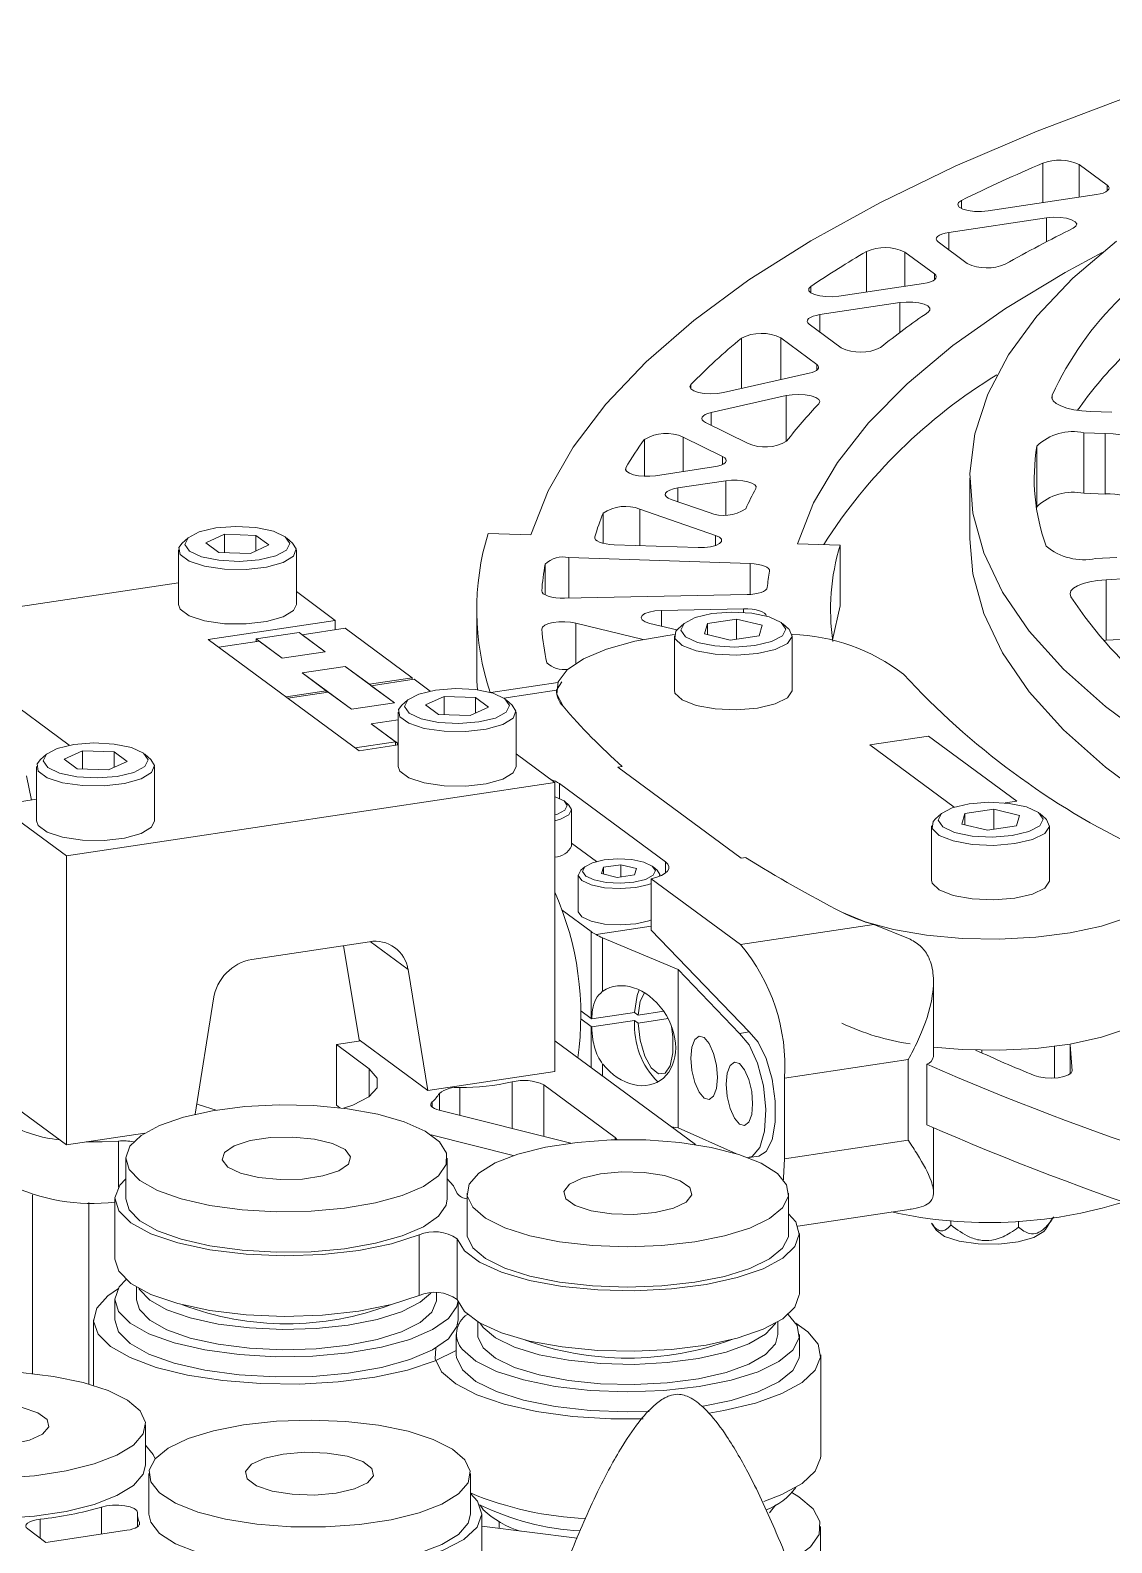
# Model space of a CAD drawing. Header units: millimetres. Extents: x 30 to 313, y 16 to 167.
# Drawn here: x 67.66 to 92.88, y 120.54 to 155.84 of the extents above; entities that cross this region are included whole.
import ezdxf

# ---------------------------------------------------------------- set-up
doc = ezdxf.new("R2010")
doc.units = ezdxf.units.MM

msp = doc.modelspace()

# ---------------------------------------------------------------- linework, layer by layer
at = {"color": 8, "linetype": 'Continuous', "lineweight": 15}
for p, q in [((91.267, 151.814), (91.267, 152.738)), ((92.118, 151.942), (92.118, 152.704)), ((92.769, 152.086), (92.769, 152.223)), ((89.373, 151.681), (89.373, 151.868)), ((91.355, 150.902), (91.355, 151.462)), ((89.077, 150.714), (89.077, 151.119)), ((87.157, 149.731), (87.157, 150.677)), ((88.048, 149.865), (88.048, 150.664)), ((88.741, 150.015), (88.741, 150.152)), ((85.859, 149.712), (85.859, 149.86)), ((87.938, 148.787), (87.938, 149.482)), ((86.071, 148.796), (86.071, 149.202)), ((84.239, 147.478), (84.239, 148.653)), ((85.159, 147.686), (85.159, 148.66)), ((85.996, 147.904), (85.996, 148.041)), ((83.064, 147.47), (83.064, 147.573)), ((85.288, 146.24), (85.288, 147.312)), ((91.489, 147.229), (91.489, 147.325)), ((83.535, 146.619), (83.535, 146.917)), ((81.98, 145.432), (81.98, 146.293)), ((82.88, 145.542), (82.88, 146.347)), ((83.801, 145.707), (83.801, 145.894)), ((81.544, 145.565), (81.544, 145.63)), ((82.759, 144.837), (82.759, 145.158)), ((83.878, 144.533), (83.878, 145.326)), ((81.016, 143.867), (81.016, 144.57)), ((81.873, 143.814), (81.873, 144.663)), ((80.822, 143.983), (80.822, 144.016)), ((83.64, 143.819), (83.64, 144.049)), ((79.665, 142.663), (79.665, 143.378)), ((80.214, 142.59), (80.214, 143.534)), ((84.446, 142.675), (84.446, 143.392)), ((79.584, 142.75), (79.584, 142.758)), ((82.374, 141.933), (82.374, 142.298)), ((84.29, 142.253), (84.29, 142.336)), ((80.38, 141.066), (80.38, 142.006)), ((84.82, 142.171), (84.82, 142.171)), ((79.927, 140.441), (78.699, 140.256)), ((80, 137.913), (80, 138.258)), ((82.467, 136.172), (82.467, 136.435)), ((76.466, 133.918), (75.58, 134.572)), ((80.734, 131.633), (80.734, 132.59)), ((89.848, 131.973), (89.848, 132.037)), ((91.54, 131.389), (91.54, 132.128)), ((91.904, 131.481), (91.904, 132.163)), ((81.005, 131.716), (81.005, 131.432)), ((75.559, 130.954), (75.559, 131.606)), ((78.893, 130.213), (78.893, 131.298)), ((91.954, 131.549), (91.954, 131.558)), ((77.197, 130.639), (77.197, 131.03)), ((77.673, 130.519), (77.673, 131.165)), ((79.634, 130.027), (79.634, 131.23)), ((77.027, 130.714), (77.027, 130.83)), ((69.717, 128.845), (69.717, 129.917)), ((81.299, 129.948), (81.299, 130.001)), ((67.89, 120.651), (67.89, 121.094)), ((69.317, 120.747), (69.317, 121.379)), ((70.201, 120.964), (70.201, 121.014))]:
    msp.add_line(p, q, dxfattribs=at)
at = {"color": 7, "linetype": 'Continuous', "lineweight": 15}
for p, q in [((92.769, 152.223), (92.118, 152.704)), ((89.992, 151.623), (92.519, 152.003)), ((89.077, 151.119), (91.355, 151.462)), ((89.507, 150.396), (88.826, 150.899)), ((88.741, 150.152), (88.048, 150.664)), ((86.512, 149.634), (88.49, 149.931)), ((86.071, 149.202), (87.938, 149.482)), ((86.566, 148.431), (85.821, 148.981)), ((85.996, 148.041), (85.159, 148.66)), ((83.82, 147.383), (85.82, 147.835)), ((83.535, 146.917), (85.288, 147.312)), ((92.876, 146.929), (92.378, 146.945)), ((84.396, 146.196), (83.402, 146.685)), ((83.801, 145.894), (82.88, 146.347)), ((91.13, 144.72), (91.13, 146.135)), ((92.727, 146.431), (92.229, 146.448)), ((92.229, 145.033), (92.229, 146.448)), ((92.727, 145.017), (92.727, 146.431)), ((82.24, 145.445), (83.592, 145.649)), ((82.759, 145.158), (83.878, 145.326)), ((89.568, 145.384), (89.568, 143.969)), ((83.488, 144.584), (82.604, 144.89)), ((91.123, 144.676), (91.13, 144.72)), ((92.727, 145.017), (92.229, 145.033)), ((83.64, 144.049), (81.873, 144.663)), ((72.184, 144.077), (71.752, 143.877)), ((72.184, 144.077), (72.919, 144.052)), ((72.184, 143.648), (72.184, 144.077)), ((73.223, 143.828), (72.919, 144.052)), ((72.919, 143.687), (72.919, 144.052)), ((79.33, 144.066), (78.335, 144.099)), ((71.113, 143.711), (71.113, 142.438)), ((71.342, 143.996), (71.201, 143.873)), ((71.752, 143.877), (72.056, 143.652)), ((72.792, 143.628), (72.056, 143.652)), ((73.223, 143.828), (72.792, 143.628)), ((73.774, 143.873), (73.634, 143.996)), ((73.863, 142.438), (73.863, 143.711)), ((81.27, 143.834), (83.23, 143.768)), ((86.544, 143.825), (85.549, 143.858)), ((86.544, 142.411), (86.544, 143.825)), ((80.214, 143.534), (84.446, 143.392)), ((92.995, 143.538), (92.501, 143.511)), ((65.432, 142.089), (71.113, 142.944)), ((93.237, 143.044), (92.743, 143.017)), ((92.743, 141.603), (92.743, 143.017)), ((73.863, 142.739), (74.771, 142.068)), ((80.114, 142.588), (84.373, 142.672)), ((78.068, 142.319), (78.068, 140.905)), ((82.374, 142.298), (84.29, 142.336)), ((86.367, 141.612), (86.544, 142.411)), ((71.809, 141.623), (74.771, 142.068)), ((74.998, 141.885), (73.996, 141.734)), ((74.771, 142.068), (74.771, 141.85)), ((74.998, 141.885), (76.566, 140.727)), ((81.953, 141.622), (80.38, 142.006)), ((82.736, 141.844), (82.108, 141.997)), ((82.906, 141.997), (82.765, 141.873)), ((83.378, 141.752), (83.452, 141.997)), ((84.125, 142.098), (83.452, 141.997)), ((83.452, 141.734), (83.452, 141.997)), ((84.725, 141.954), (84.125, 142.098)), ((84.125, 141.63), (84.125, 142.098)), ((84.725, 141.954), (84.652, 141.709)), ((85.338, 141.873), (85.197, 141.997)), ((75.327, 139.025), (71.809, 141.623)), ((72.054, 141.442), (72.993, 141.583)), ((72.922, 141.636), (73.924, 141.786)), ((72.922, 141.572), (72.922, 141.636)), ((73.535, 141.183), (72.922, 141.636)), ((73.535, 141.183), (72.993, 141.583)), ((74.537, 141.334), (73.924, 141.786)), ((73.996, 141.734), (74.537, 141.334)), ((82.677, 141.711), (82.677, 140.439)), ((83.978, 141.608), (83.378, 141.752)), ((83.978, 141.608), (84.652, 141.709)), ((85.427, 140.439), (85.427, 141.711)), ((92.691, 141.6), (92.743, 141.603)), ((93.237, 141.63), (92.743, 141.603)), ((74.537, 141.334), (73.535, 141.183)), ((74.997, 140.994), (73.994, 140.843)), ((74.561, 140.425), (73.994, 140.843)), ((75.146, 139.993), (73.994, 140.843)), ((74.997, 140.994), (75.564, 140.576)), ((76.149, 140.144), (74.997, 140.994)), ((66.34, 140.8), (68.568, 139.155)), ((76.566, 140.727), (75.564, 140.576)), ((76.61, 140.694), (75.607, 140.543)), ((75.607, 140.543), (76.149, 140.144)), ((76.566, 140.727), (76.566, 140.688)), ((76.61, 140.694), (76.981, 140.42)), ((79.962, 140.617), (78.398, 140.382)), ((80.056, 140.631), (79.927, 140.441)), ((73.622, 140.284), (74.561, 140.425)), ((73.666, 140.251), (74.605, 140.393)), ((74.561, 140.386), (74.561, 140.425)), ((75.146, 139.993), (74.605, 140.393)), ((76.149, 140.144), (75.146, 139.993)), ((76.464, 140.214), (76.324, 140.09)), ((77.306, 140.294), (76.875, 140.094)), ((77.306, 140.294), (78.041, 140.27)), ((77.306, 139.865), (77.306, 140.294)), ((78.345, 140.045), (78.041, 140.27)), ((78.041, 139.904), (78.041, 140.27)), ((78.896, 140.09), (78.756, 140.214)), ((76.235, 139.928), (76.235, 138.655)), ((76.875, 140.094), (77.179, 139.87)), ((77.914, 139.845), (77.179, 139.87)), ((78.345, 140.045), (77.914, 139.845)), ((78.985, 138.655), (78.985, 139.928)), ((76.235, 139.748), (75.606, 139.653)), ((76.173, 139.235), (75.606, 139.653)), ((76.219, 139.201), (75.606, 139.653)), ((75.234, 139.093), (76.173, 139.235)), ((75.327, 139.025), (76.235, 139.162)), ((76.172, 139.152), (76.173, 139.235)), ((76.219, 139.201), (76.235, 139.203)), ((76.219, 139.159), (76.219, 139.201)), ((87.239, 139.163), (88.606, 139.369)), ((89.202, 137.712), (87.239, 139.163)), ((88.606, 139.369), (90.662, 137.849)), ((68.033, 138.945), (67.893, 138.822)), ((68.875, 139.026), (68.444, 138.826)), ((68.444, 138.826), (68.748, 138.601)), ((68.875, 139.026), (69.611, 139.001)), ((68.875, 138.597), (68.875, 139.026)), ((69.915, 138.777), (69.483, 138.577)), ((69.915, 138.777), (69.611, 139.001)), ((69.611, 138.636), (69.611, 139.001)), ((70.465, 138.822), (70.325, 138.945)), ((79.893, 138.286), (78.985, 138.957)), ((67.572, 138.438), (67.684, 137.875)), ((67.804, 138.66), (67.804, 137.387)), ((69.483, 138.577), (68.748, 138.601)), ((70.554, 137.387), (70.554, 138.66)), ((81.358, 138.645), (81.463, 138.661)), ((81.358, 138.645), (84.236, 136.518)), ((68.5, 136.572), (79.893, 138.286)), ((79.893, 138.286), (79.893, 131.545)), ((80, 138.258), (82.467, 136.435)), ((66.896, 137.756), (67.804, 137.893)), ((68.5, 136.572), (66.896, 137.756)), ((80.219, 137.757), (80.126, 137.839)), ((90.125, 137.663), (89.452, 137.561)), ((90.725, 137.519), (90.125, 137.663)), ((90.125, 137.195), (90.125, 137.663)), ((90.662, 137.849), (90.395, 137.809)), ((80.281, 136.796), (80.281, 137.645)), ((88.906, 137.562), (88.765, 137.438)), ((89.378, 137.316), (89.452, 137.561)), ((89.978, 137.172), (89.378, 137.316)), ((89.452, 137.299), (89.452, 137.561)), ((90.725, 137.519), (90.652, 137.274)), ((91.338, 137.438), (91.198, 137.562)), ((88.677, 137.276), (88.677, 136.003)), ((89.978, 137.172), (90.652, 137.274)), ((91.427, 136.003), (91.427, 137.276)), ((80.281, 136.872), (80.862, 136.443)), ((68.5, 129.83), (68.5, 136.572)), ((80.591, 136.32), (80.497, 136.237)), ((80.979, 136.158), (81.024, 136.306)), ((81.431, 136.367), (81.024, 136.306)), ((81.024, 136.148), (81.024, 136.306)), ((81.793, 136.281), (81.431, 136.367)), ((81.431, 136.085), (81.431, 136.367)), ((81.793, 136.281), (81.748, 136.133)), ((82.275, 136.237), (82.181, 136.32)), ((84.236, 136.518), (84.34, 136.534)), ((80.436, 136.125), (80.436, 135.277)), ((81.341, 136.072), (80.979, 136.158)), ((81.341, 136.072), (81.748, 136.133)), ((82.139, 134.838), (82.139, 136.04)), ((82.139, 136.04), (84.217, 134.504)), ((82.336, 136.101), (82.336, 136.125)), ((80.734, 134.806), (80.061, 135.303)), ((80.853, 134.74), (82.139, 134.933)), ((82.139, 134.838), (84.423, 132.467)), ((87.326, 134.971), (84.217, 134.504)), ((87.326, 134.971), (88.175, 134.63)), ((75.567, 134.571), (72.827, 134.158)), ((75.327, 132.284), (74.964, 134.48)), ((80.734, 132.779), (80.734, 134.806)), ((81.005, 134.661), (82.762, 133.92)), ((81.005, 134.661), (81.005, 133.415)), ((76.931, 131.099), (76.466, 133.918)), ((84.195, 132.432), (82.762, 133.92)), ((82.762, 130.23), (82.762, 133.92)), ((88.72, 131.889), (88.72, 133.633)), ((71.505, 130.545), (71.928, 133.235)), ((80.493, 132.957), (80.734, 132.779)), ((80.495, 132.767), (80.734, 132.59)), ((81.751, 132.919), (80.749, 132.768)), ((81.751, 132.731), (80.749, 132.58)), ((81.834, 132.858), (81.751, 132.919)), ((81.834, 132.669), (81.751, 132.731)), ((81.834, 132.858), (82.428, 132.947)), ((81.834, 132.669), (82.532, 132.775)), ((84.195, 132.432), (84.423, 132.467)), ((75.368, 132.254), (74.798, 132.168)), ((75.559, 131.606), (74.798, 132.168)), ((74.798, 130.754), (74.798, 132.168)), ((76.931, 131.099), (75.327, 132.284)), ((83.167, 129.836), (79.893, 132.254)), ((91.9, 132.181), (91.904, 132.163)), ((91.954, 131.558), (91.904, 132.163)), ((88.131, 131.821), (85.245, 131.387)), ((88.131, 129.936), (88.131, 131.821)), ((88.564, 131.711), (88.564, 130.296)), ((79.893, 131.545), (76.931, 131.099)), ((85.245, 131.387), (85.245, 129.502)), ((68.5, 129.83), (66.896, 131.015)), ((79.634, 131.23), (81.299, 130.001)), ((74.878, 130.695), (74.798, 130.754)), ((80.259, 129.87), (77.195, 130.639)), ((82.762, 130.23), (82.605, 130.251)), ((70.325, 130.105), (68.5, 129.83)), ((78.922, 129.58), (77.008, 130.06)), ((81.299, 130.001), (81.34, 129.949)), ((82.762, 130.23), (84.125, 129.623)), ((88.131, 129.936), (85.245, 129.502)), ((88.72, 128.731), (88.72, 130.227)), ((84.418, 129.535), (84.646, 129.569)), ((69.882, 129.516), (69.882, 128.573)), ((77.382, 128.573), (77.382, 129.516)), ((67.706, 124.492), (67.706, 128.665)), ((69.019, 124.252), (69.019, 128.483)), ((69.632, 128.573), (69.632, 127.159)), ((77.842, 128.702), (77.842, 127.759)), ((85.342, 127.759), (85.342, 128.702)), ((85.557, 127.935), (88.201, 128.332)), ((88.676, 128.004), (88.774, 127.851)), ((89.125, 128.064), (89.125, 127.961)), ((90.704, 128.046), (90.704, 127.908)), ((91.329, 127.851), (91.499, 128.116)), ((76.724, 126.313), (76.724, 127.727)), ((77.609, 126.222), (77.609, 127.637)), ((85.592, 126.345), (85.592, 127.759)), ((70.132, 126.513), (70.132, 126.216)), ((77.132, 126.216), (77.132, 126.374)), ((69.632, 126.216), (69.632, 125.744)), ((77.632, 125.744), (77.632, 126.155)), ((69.132, 125.744), (69.132, 124.219)), ((77.619, 125.635), (77.671, 125.667)), ((78.092, 125.699), (78.092, 125.402)), ((78.215, 125.566), (78.147, 125.667)), ((85.092, 125.402), (85.092, 125.699)), ((77.592, 125.402), (77.592, 124.931)), ((85.592, 124.931), (85.592, 125.402)), ((86.092, 122.574), (86.092, 124.931)), ((70.345, 122.356), (70.345, 123.299)), ((70.421, 122.158), (70.421, 121.215)), ((77.921, 121.215), (77.921, 122.158)), ((78.215, 121.324), (78.147, 121.425)), ((85.577, 121.616), (85.42, 121.716)), ((70.156, 121.215), (70.156, 120.915)), ((78.187, 119.801), (78.187, 121.215)), ((68.023, 120.553), (67.597, 120.868)), ((68.023, 120.553), (69.912, 120.837)), ((78.187, 120.93), (80.412, 120.649)), ((78.592, 121.03), (78.592, 120.924)), ((86.086, 119.935), (86.086, 120.924))]:
    msp.add_line(p, q, dxfattribs=at)
at = {"color": 7, "linetype": 'Continuous', "lineweight": 15, "flags": 128}
for points in [[(98.231, 155.839), (97.692, 155.689), (95.378, 154.997), (93.192, 154.262), (91.14, 153.484), (89.229, 152.667), (87.467, 151.814), (85.859, 150.928), (84.411, 150.012), (83.129, 149.068), (82.016, 148.101), (81.077, 147.114), (80.314, 146.11), (79.731, 145.093), (79.33, 144.066)], [(92.769, 152.223), (92.801, 152.192), (92.813, 152.16), (92.807, 152.127), (92.781, 152.096), (92.738, 152.066), (92.678, 152.04), (92.604, 152.019), (92.519, 152.003)], [(89.373, 151.868), (89.305, 151.82), (89.288, 151.766), (89.322, 151.714), (89.404, 151.667), (89.526, 151.632), (89.676, 151.612), (89.837, 151.609), (89.992, 151.623)], [(91.975, 151.217), (92.042, 151.266), (92.059, 151.319), (92.025, 151.371), (91.942, 151.417), (91.82, 151.452), (91.671, 151.472), (91.51, 151.476), (91.355, 151.462)], [(89.077, 151.119), (88.992, 151.103), (88.918, 151.082), (88.858, 151.056), (88.815, 151.027), (88.789, 150.995), (88.782, 150.962), (88.795, 150.93), (88.826, 150.899)], [(92.99, 150.919), (91.973, 150.053), (91.131, 149.167), (90.467, 148.264), (89.984, 147.349), (89.684, 146.425), (89.569, 145.496), (89.639, 144.567), (89.894, 143.641), (90.333, 142.723), (90.954, 141.817), (91.753, 140.926), (92.728, 140.055), (93.875, 139.208)], [(92.655, 150.652), (91.794, 150.187), (90.403, 149.347), (89.171, 148.48), (88.104, 147.59), (87.205, 146.679), (86.478, 145.75), (85.925, 144.809), (85.549, 143.858)], [(88.741, 150.152), (88.772, 150.121), (88.785, 150.088), (88.778, 150.056), (88.752, 150.024), (88.709, 149.995), (88.649, 149.969), (88.575, 149.947), (88.49, 149.931)], [(85.859, 149.86), (85.813, 149.811), (85.813, 149.76), (85.859, 149.712), (85.947, 149.67), (86.069, 149.639), (86.213, 149.622), (86.365, 149.62), (86.512, 149.634)], [(87.938, 149.482), (88.085, 149.496), (88.237, 149.494), (88.38, 149.477), (88.502, 149.447), (88.59, 149.405), (88.637, 149.357), (88.638, 149.306), (88.593, 149.258)], [(85.821, 148.981), (85.789, 149.012), (85.777, 149.045), (85.783, 149.077), (85.809, 149.109), (85.852, 149.138), (85.912, 149.164), (85.986, 149.186), (86.071, 149.202)], [(85.996, 148.041), (86.024, 148.014), (86.038, 147.985), (86.037, 147.956), (86.021, 147.927), (85.99, 147.9), (85.945, 147.875), (85.888, 147.853), (85.82, 147.835)], [(83.064, 147.573), (83.04, 147.522), (83.063, 147.471), (83.131, 147.425), (83.239, 147.388), (83.375, 147.364), (83.527, 147.355), (83.68, 147.362), (83.82, 147.383)], [(85.288, 147.312), (85.427, 147.334), (85.58, 147.341), (85.731, 147.332), (85.867, 147.308), (85.975, 147.271), (86.044, 147.225), (86.068, 147.175), (86.045, 147.124)], [(91.489, 147.325), (91.48, 147.258), (91.512, 147.191), (91.583, 147.128), (91.69, 147.072), (91.83, 147.023), (91.995, 146.985), (92.181, 146.959), (92.378, 146.945)], [(83.402, 146.685), (83.355, 146.714), (83.326, 146.745), (83.316, 146.778), (83.325, 146.81), (83.353, 146.842), (83.398, 146.87), (83.46, 146.896), (83.535, 146.917)], [(93.625, 146.081), (93.618, 146.144), (93.574, 146.206), (93.496, 146.264), (93.387, 146.316), (93.25, 146.36), (93.09, 146.395), (92.913, 146.419), (92.727, 146.431)], [(83.801, 145.894), (83.852, 145.862), (83.88, 145.827), (83.886, 145.791), (83.868, 145.755), (83.827, 145.722), (83.765, 145.692), (83.686, 145.667), (83.592, 145.649)], [(81.544, 145.63), (81.536, 145.584), (81.565, 145.54), (81.629, 145.5), (81.723, 145.467), (81.841, 145.444), (81.973, 145.432), (82.109, 145.433), (82.24, 145.445)], [(82.759, 145.158), (82.657, 145.137), (82.573, 145.109), (82.51, 145.075), (82.474, 145.038), (82.465, 144.998), (82.485, 144.959), (82.532, 144.922), (82.604, 144.89)], [(84.576, 145.144), (84.582, 145.19), (84.551, 145.234), (84.486, 145.273), (84.391, 145.305), (84.274, 145.328), (84.143, 145.34), (84.008, 145.339), (83.878, 145.326)], [(73.604, 144.02), (73.326, 144.15), (72.921, 144.234), (72.449, 144.26), (71.984, 144.224), (71.595, 144.132), (71.342, 143.996), (71.263, 143.839), (71.371, 143.684), (71.649, 143.554), (72.055, 143.47), (72.526, 143.444), (72.992, 143.48), (73.381, 143.573), (73.634, 143.708), (73.712, 143.865), (73.604, 144.02)], [(80.822, 144.016), (80.822, 143.983), (80.841, 143.951), (80.878, 143.921), (80.933, 143.894), (81.002, 143.871), (81.083, 143.853), (81.174, 143.84), (81.27, 143.834)], [(83.23, 143.768), (83.381, 143.771), (83.523, 143.788), (83.643, 143.819), (83.729, 143.861), (83.774, 143.909), (83.774, 143.96), (83.728, 144.008), (83.64, 144.049)], [(71.201, 143.873), (71.124, 143.77), (71.152, 143.602), (71.36, 143.449), (71.72, 143.33), (72.184, 143.264), (72.689, 143.257), (73.167, 143.312), (73.553, 143.421), (73.795, 143.569), (73.861, 143.736), (73.774, 143.873)], [(89.568, 143.969), (89.639, 143.153), (89.894, 142.227), (90.333, 141.309), (90.954, 140.403), (91.753, 139.512), (92.728, 138.641), (93.875, 137.794), (95.187, 136.974), (96.66, 136.184), (98.287, 135.429), (100.06, 134.712), (101.973, 134.036), (104.016, 133.403), (106.18, 132.817), (108.456, 132.28), (110.834, 131.794), (113.304, 131.362), (115.854, 130.986), (118.473, 130.667), (121.15, 130.407), (123.873, 130.206), (126.63, 130.066)], [(84.895, 143.217), (84.892, 143.249), (84.87, 143.28), (84.831, 143.309), (84.776, 143.335), (84.708, 143.357), (84.628, 143.374), (84.54, 143.386), (84.446, 143.392)], [(91.925, 142.62), (91.904, 142.687), (91.923, 142.754), (91.983, 142.818), (92.079, 142.877), (92.21, 142.928), (92.368, 142.97), (92.548, 143), (92.743, 143.017)], [(79.584, 142.758), (79.592, 142.724), (79.621, 142.691), (79.67, 142.661), (79.737, 142.634), (79.818, 142.613), (79.911, 142.598), (80.011, 142.589), (80.114, 142.588)], [(84.843, 142.833), (84.832, 142.802), (84.803, 142.773), (84.759, 142.746), (84.701, 142.722), (84.631, 142.702), (84.551, 142.687), (84.464, 142.676), (84.373, 142.672)], [(71.113, 142.438), (71.152, 142.329), (71.36, 142.176), (71.72, 142.058), (72.184, 141.991), (72.689, 141.984), (73.167, 142.039), (73.553, 142.148), (73.795, 142.296), (73.863, 142.438)], [(82.108, 141.997), (82, 142.033), (81.93, 142.079), (81.903, 142.129), (81.924, 142.179), (81.989, 142.225), (82.092, 142.262), (82.225, 142.288), (82.374, 142.298)], [(84.555, 141.481), (84.944, 141.573), (85.197, 141.708), (85.276, 141.865), (85.168, 142.021), (84.891, 142.15), (84.485, 142.235), (84.014, 142.261), (83.548, 142.225), (83.159, 142.133), (82.906, 141.997), (82.827, 141.84), (82.935, 141.685), (83.213, 141.555), (83.618, 141.471), (84.089, 141.445), (84.555, 141.481)], [(84.82, 142.171), (84.809, 142.205), (84.777, 142.237), (84.728, 142.266), (84.661, 142.292), (84.581, 142.312), (84.489, 142.327), (84.391, 142.335), (84.29, 142.336)], [(79.585, 141.867), (79.601, 141.913), (79.654, 141.955), (79.74, 141.992), (79.853, 142.019), (79.984, 142.034), (80.122, 142.037), (80.258, 142.027), (80.38, 142.006)], [(80.082, 140.065), (79.936, 140.348), (79.969, 140.635), (80.181, 140.914), (80.562, 141.172), (81.096, 141.398), (81.759, 141.582), (82.522, 141.716), (82.678, 141.735)], [(82.765, 141.873), (82.711, 141.813), (82.691, 141.645), (82.856, 141.485), (83.182, 141.357), (83.625, 141.276), (84.126, 141.254), (84.617, 141.294)], [(84.617, 141.294), (85.031, 141.39), (85.314, 141.53), (85.426, 141.694), (85.352, 141.86), (85.338, 141.873)], [(78.085, 140.446), (78.073, 140.646), (78.068, 140.905)], [(78.727, 140.238), (78.449, 140.367), (78.043, 140.452), (77.572, 140.478), (77.106, 140.442), (76.717, 140.349), (76.464, 140.214), (76.386, 140.057), (76.494, 139.902), (76.771, 139.772), (77.177, 139.688), (77.648, 139.661), (78.114, 139.697), (78.503, 139.79), (78.756, 139.925), (78.834, 140.082), (78.727, 140.238)], [(82.677, 140.439), (82.691, 140.372), (82.856, 140.212), (83.182, 140.084), (83.625, 140.003), (84.126, 139.981), (84.617, 140.021)], [(84.617, 140.021), (85.031, 140.117), (85.314, 140.257), (85.426, 140.421), (85.427, 140.439)], [(76.324, 140.09), (76.247, 139.988), (76.274, 139.82), (76.482, 139.666), (76.842, 139.548), (77.306, 139.481), (77.811, 139.475), (78.289, 139.53), (78.675, 139.638), (78.917, 139.786), (78.983, 139.953), (78.896, 140.09)], [(70.296, 138.969), (70.018, 139.099), (69.612, 139.183), (69.141, 139.209), (68.675, 139.173), (68.286, 139.081), (68.033, 138.945), (67.955, 138.788), (68.063, 138.633), (68.341, 138.503), (68.746, 138.419), (69.218, 138.393), (69.683, 138.429), (70.072, 138.521), (70.325, 138.657), (70.404, 138.814), (70.296, 138.969)], [(67.893, 138.822), (67.816, 138.719), (67.843, 138.551), (68.051, 138.397), (68.412, 138.279), (68.875, 138.213), (69.38, 138.206), (69.858, 138.261), (70.244, 138.37), (70.487, 138.518), (70.552, 138.685), (70.465, 138.822)], [(76.235, 138.655), (76.274, 138.547), (76.482, 138.393), (76.842, 138.275), (77.306, 138.208), (77.811, 138.202), (78.289, 138.257), (78.675, 138.366), (78.917, 138.513), (78.985, 138.655)], [(79.893, 137.527), (79.95, 137.545), (80.126, 137.639), (80.18, 137.748), (80.106, 137.855), (79.913, 137.945), (79.893, 137.951)], [(79.893, 137.389), (80.023, 137.428), (80.219, 137.533), (80.28, 137.654), (80.219, 137.757)], [(90.555, 137.045), (90.944, 137.138), (91.197, 137.273), (91.276, 137.43), (91.168, 137.585), (90.891, 137.715), (90.485, 137.799), (90.014, 137.826), (89.548, 137.79), (89.159, 137.697), (88.906, 137.562), (88.827, 137.405), (88.935, 137.25), (89.213, 137.12), (89.618, 137.036), (90.09, 137.009), (90.555, 137.045)], [(67.804, 137.387), (67.843, 137.278), (68.051, 137.125), (68.412, 137.007), (68.875, 136.94), (69.38, 136.933), (69.858, 136.988), (70.244, 137.097), (70.487, 137.245), (70.554, 137.387)], [(88.765, 137.438), (88.711, 137.378), (88.691, 137.209), (88.856, 137.05), (89.182, 136.921), (89.625, 136.84), (90.126, 136.818), (90.617, 136.858)], [(90.617, 136.858), (91.032, 136.955), (91.314, 137.094), (91.426, 137.259), (91.352, 137.425), (91.338, 137.438)], [(93.52, 136.748), (93.909, 136.491), (94.128, 136.213), (94.17, 135.926), (94.032, 135.642), (93.72, 135.374), (93.247, 135.134), (92.635, 134.931), (91.91, 134.776), (91.103, 134.674), (90.251, 134.63), (89.39, 134.646), (88.558, 134.722), (87.791, 134.853), (87.123, 135.035), (86.583, 135.259)], [(80.497, 136.237), (80.436, 136.115), (80.52, 135.995), (80.735, 135.895), (81.05, 135.829), (81.415, 135.809), (81.777, 135.837)], [(81.735, 135.961), (82.005, 136.025), (82.181, 136.119), (82.236, 136.228), (82.161, 136.336), (81.968, 136.426), (81.687, 136.485), (81.36, 136.503), (81.037, 136.478), (80.767, 136.414), (80.591, 136.32), (80.536, 136.211), (80.611, 136.103), (80.804, 136.013), (81.085, 135.955), (81.412, 135.936), (81.735, 135.961)], [(82.139, 136.04), (82.267, 136.076), (82.375, 136.118), (82.459, 136.166), (82.517, 136.218), (82.547, 136.272), (82.549, 136.328), (82.522, 136.383), (82.467, 136.435)], [(82.333, 136.1), (82.336, 136.135), (82.275, 136.237)], [(81.777, 135.837), (82.078, 135.908), (82.139, 135.932)], [(88.677, 136.003), (88.691, 135.936), (88.856, 135.777), (89.182, 135.648), (89.625, 135.568), (90.126, 135.546), (90.617, 135.586)], [(90.617, 135.586), (91.032, 135.682), (91.314, 135.821), (91.426, 135.986), (91.427, 136.003)], [(80.436, 135.277), (80.436, 135.267), (80.52, 135.147), (80.735, 135.046), (81.05, 134.981), (81.415, 134.96), (81.777, 134.988)], [(81.777, 134.988), (82.078, 135.06), (82.139, 135.084)], [(81.751, 132.919), (81.808, 133.317), (81.854, 133.445)], [(81.834, 132.858), (81.883, 133.184), (81.978, 133.379)], [(94.177, 133.411), (94.17, 133.333), (94.032, 133.049), (93.72, 132.781), (93.247, 132.541), (92.635, 132.339), (91.91, 132.183), (91.103, 132.081), (90.251, 132.037), (89.39, 132.053), (88.72, 132.109)], [(82.614, 132.592), (82.645, 132.354), (82.645, 131.974), (82.58, 131.673), (82.46, 131.5), (82.305, 131.484), (82.139, 131.625), (81.991, 131.903), (81.883, 132.271), (81.834, 132.669), (81.834, 132.669)], [(83.373, 130.919), (83.491, 130.885), (83.591, 130.965), (83.658, 131.145), (83.681, 131.398), (83.658, 131.686), (83.591, 131.965), (83.491, 132.192), (83.373, 132.333), (83.255, 132.366), (83.155, 132.287), (83.088, 132.107), (83.065, 131.854), (83.088, 131.566), (83.155, 131.287), (83.255, 131.06), (83.373, 130.919)], [(84.394, 129.532), (84.493, 129.56), (84.671, 129.767), (84.782, 130.149), (84.81, 130.653), (84.753, 131.209), (84.617, 131.738), (84.422, 132.165), (84.195, 132.432)], [(84.646, 129.569), (84.819, 129.676), (84.957, 129.95), (85.03, 130.358), (85.03, 130.849), (84.957, 131.365), (84.819, 131.843), (84.634, 132.225), (84.423, 132.467)], [(84.195, 130.311), (84.313, 130.278), (84.413, 130.357), (84.48, 130.537), (84.503, 130.79), (84.48, 131.078), (84.413, 131.357), (84.313, 131.584), (84.195, 131.725), (84.077, 131.759), (83.977, 131.679), (83.91, 131.499), (83.887, 131.246), (83.91, 130.958), (83.977, 130.679), (84.077, 130.452), (84.195, 130.311)], [(75.559, 131.606), (75.747, 131.389), (75.744, 131.164), (75.551, 130.948), (75.183, 130.759), (74.96, 130.685)], [(91.065, 131.449), (91.18, 131.414), (91.321, 131.393), (91.475, 131.387), (91.627, 131.397), (91.762, 131.422), (91.868, 131.46), (91.934, 131.507), (91.954, 131.558)], [(70.214, 129.001), (69.963, 129.258), (69.882, 129.527), (69.978, 129.796), (70.244, 130.051), (70.668, 130.281), (71.231, 130.476), (71.907, 130.625), (72.663, 130.723), (73.464, 130.764), (74.273, 130.747), (75.053, 130.673), (75.765, 130.544), (76.379, 130.367), (76.863, 130.15), (77.197, 129.904), (77.364, 129.639), (77.356, 129.369), (77.175, 129.106), (76.827, 128.861), (76.331, 128.648), (75.708, 128.475), (74.988, 128.35), (74.204, 128.28), (73.394, 128.268), (72.595, 128.314), (71.845, 128.417), (71.178, 128.571), (70.626, 128.768), (70.214, 129.001)], [(71.995, 130.64), (71.593, 130.764), (71.543, 130.784)], [(77.027, 130.83), (77.005, 130.805), (76.996, 130.778), (77, 130.751), (77.016, 130.725), (77.045, 130.7), (77.085, 130.677), (77.135, 130.657), (77.195, 130.639)], [(69.717, 129.917), (69.331, 129.897), (68.958, 129.899)], [(74.999, 129.721), (74.706, 129.865), (74.283, 129.966), (73.781, 130.013), (73.262, 130), (72.787, 129.929), (72.414, 129.807), (72.188, 129.651), (72.136, 129.478), (72.265, 129.31), (72.559, 129.166), (72.982, 129.065), (73.483, 129.018), (74.003, 129.031), (74.477, 129.103), (74.85, 129.224), (75.076, 129.38), (75.128, 129.553), (74.999, 129.721)], [(77.974, 128.373), (77.846, 128.64), (77.894, 128.91), (78.114, 129.17), (78.497, 129.408), (79.025, 129.613), (79.672, 129.776), (80.41, 129.888), (81.203, 129.945), (82.013, 129.944), (82.805, 129.885), (83.539, 129.77), (84.182, 129.606), (84.705, 129.399), (85.081, 129.159), (85.295, 128.899), (85.335, 128.629), (85.2, 128.362), (84.897, 128.111), (84.439, 127.888), (83.848, 127.703), (83.151, 127.565), (82.382, 127.48), (81.575, 127.452), (80.769, 127.482), (80.002, 127.57), (79.309, 127.71), (78.723, 127.897), (78.271, 128.121), (77.974, 128.373)], [(83.039, 128.833), (82.816, 128.991), (82.446, 129.113), (81.973, 129.185), (81.454, 129.2), (80.951, 129.154), (80.526, 129.054), (80.229, 128.911), (80.097, 128.743), (80.144, 128.57), (80.367, 128.413), (80.737, 128.291), (81.21, 128.218), (81.729, 128.204), (82.232, 128.25), (82.657, 128.35), (82.954, 128.493), (83.086, 128.661), (83.039, 128.833)], [(85.221, 129.016), (85.225, 129.057), (85.245, 129.502)], [(76.724, 127.727), (76.082, 127.519), (75.317, 127.364), (74.468, 127.269), (73.577, 127.24), (72.689, 127.277), (71.848, 127.38), (71.096, 127.542), (70.472, 127.756), (70.005, 128.01), (69.721, 128.293), (69.633, 128.59), (69.745, 128.887), (69.882, 129.037)], [(77.382, 129.037), (77.527, 128.876), (77.615, 128.695)], [(70.214, 128.059), (69.963, 128.315), (69.882, 128.573)], [(77.382, 128.573), (77.356, 128.426), (77.175, 128.163), (76.827, 127.918), (76.331, 127.705), (75.708, 127.532), (74.988, 127.407), (74.204, 127.337), (73.394, 127.325), (72.595, 127.372), (71.845, 127.474), (71.178, 127.628), (70.626, 127.826), (70.214, 128.059)], [(85.342, 128.223), (85.506, 128.033), (85.591, 127.745), (85.489, 127.459), (85.203, 127.186), (84.748, 126.94), (84.145, 126.733), (83.421, 126.573), (82.612, 126.47), (81.755, 126.427), (80.891, 126.446), (80.059, 126.527), (79.299, 126.666), (78.647, 126.857), (78.133, 127.089), (77.781, 127.353), (77.609, 127.637), (77.609, 127.637)], [(91.329, 127.851), (91.293, 127.807), (91.063, 127.667), (90.696, 127.564), (90.242, 127.512), (89.763, 127.518), (89.322, 127.581), (88.98, 127.693), (88.782, 127.839), (88.774, 127.851)], [(77.974, 127.43), (77.846, 127.697), (77.842, 127.759)], [(85.342, 127.759), (85.335, 127.686), (85.2, 127.419), (84.897, 127.169), (84.439, 126.946), (83.848, 126.761), (83.151, 126.622), (82.382, 126.537), (81.575, 126.509), (80.769, 126.539), (80.002, 126.627), (79.309, 126.767), (78.723, 126.954), (78.271, 127.178), (77.974, 127.43)], [(76.724, 126.313), (76.082, 126.105), (75.317, 125.949), (74.468, 125.855), (73.577, 125.825), (72.689, 125.863), (71.848, 125.965), (71.096, 126.128), (70.472, 126.341), (70.005, 126.596), (69.721, 126.879), (69.632, 127.159)], [(69.531, 125.127), (69.242, 125.415), (69.133, 125.716), (69.208, 126.019), (69.464, 126.31), (69.712, 126.481)], [(69.986, 125.667), (69.718, 125.941), (69.632, 126.228), (69.734, 126.515), (69.891, 126.687)], [(70.442, 126.207), (70.202, 126.456), (70.187, 126.481)], [(77, 126.37), (76.747, 126.155), (76.314, 125.937), (75.746, 125.757), (75.072, 125.624), (74.326, 125.544), (73.546, 125.521), (72.769, 125.557), (72.036, 125.649), (71.383, 125.793), (70.843, 125.983), (70.442, 126.207)], [(77.629, 126.163), (77.605, 126.059), (77.411, 125.778), (77.04, 125.518), (76.51, 125.29), (75.846, 125.105), (75.078, 124.973), (74.243, 124.898), (73.379, 124.885), (72.526, 124.934), (71.726, 125.044), (71.014, 125.208), (70.425, 125.419), (69.986, 125.667)], [(70.442, 125.736), (70.202, 125.984), (70.132, 126.216)], [(77.132, 126.216), (77.131, 126.187), (77.024, 125.928), (76.747, 125.684), (76.314, 125.466), (75.746, 125.286), (75.072, 125.152), (74.326, 125.072), (73.546, 125.05), (72.769, 125.085), (72.036, 125.178), (71.383, 125.322), (70.843, 125.511), (70.442, 125.736)], [(85.592, 126.345), (85.591, 126.331), (85.489, 126.044), (85.203, 125.772), (84.748, 125.526), (84.145, 125.318), (83.421, 125.159), (82.612, 125.056), (81.755, 125.013), (80.891, 125.032), (80.059, 125.113), (79.299, 125.252), (78.647, 125.443), (78.133, 125.675), (77.781, 125.939), (77.609, 126.222)], [(69.986, 125.196), (69.718, 125.47), (69.632, 125.744)], [(77.632, 125.744), (77.605, 125.588), (77.411, 125.307), (77.04, 125.046), (76.51, 124.819), (75.846, 124.634), (75.078, 124.501), (74.243, 124.427), (73.379, 124.414), (72.526, 124.463), (71.726, 124.572), (71.014, 124.736), (70.425, 124.947), (69.986, 125.196)], [(85.333, 125.873), (85.542, 125.612), (85.585, 125.324), (85.441, 125.04), (85.117, 124.772), (84.629, 124.534), (83.998, 124.337), (83.255, 124.189), (82.434, 124.099), (81.574, 124.069), (80.714, 124.101), (79.896, 124.194), (79.157, 124.344), (78.532, 124.543), (78.049, 124.783), (77.733, 125.051), (77.733, 125.051)], [(85.036, 125.667), (85.034, 125.662), (84.806, 125.412), (84.417, 125.185), (83.887, 124.993), (83.241, 124.844), (82.513, 124.748), (81.739, 124.708), (80.957, 124.726), (80.207, 124.802), (79.526, 124.932), (78.949, 125.108), (78.505, 125.324), (78.215, 125.566)], [(85.512, 125.667), (85.791, 125.47), (86.03, 125.177), (86.088, 124.874), (85.962, 124.574), (85.657, 124.288), (85.186, 124.028), (84.567, 123.805), (83.827, 123.629), (83.49, 123.571)], [(78.215, 125.095), (78.095, 125.353), (78.092, 125.402)], [(85.092, 125.402), (85.034, 125.19), (84.806, 124.94), (84.417, 124.714), (83.887, 124.521), (83.241, 124.373), (82.513, 124.277), (81.739, 124.236), (80.957, 124.255), (80.207, 124.331), (79.526, 124.46), (78.949, 124.637), (78.505, 124.852), (78.215, 125.095)], [(77.592, 125.032), (77.101, 124.789), (76.453, 124.576), (75.689, 124.41), (74.841, 124.3), (73.944, 124.248), (73.034, 124.258), (72.148, 124.328), (71.324, 124.457), (70.593, 124.638), (69.987, 124.865), (69.531, 125.127)], [(77.25, 124.536), (77.101, 124.835), (77.117, 125.09)], [(77.733, 124.58), (77.597, 124.864), (77.592, 124.931)], [(85.592, 124.931), (85.585, 124.853), (85.441, 124.568), (85.117, 124.301), (84.629, 124.063), (83.998, 123.866), (83.311, 123.727)], [(65.053, 124.438), (65.824, 124.522), (66.631, 124.548), (67.436, 124.517), (68.202, 124.428), (68.893, 124.286), (69.476, 124.098), (69.925, 123.873), (70.217, 123.621), (70.341, 123.354), (70.289, 123.084), (70.065, 122.825), (69.678, 122.587), (69.147, 122.383), (68.497, 122.221), (67.757, 122.11), (66.964, 122.055), (66.153, 122.057), (65.363, 122.118), (64.63, 122.234), (63.989, 122.399), (63.471, 122.607), (63.098, 122.847), (62.93, 123.033)], [(81.949, 123.435), (81.195, 123.436), (80.301, 123.494), (79.459, 123.61), (78.705, 123.78), (78.069, 123.997), (77.578, 124.252), (77.25, 124.536)], [(82.088, 123.608), (81.574, 123.597), (80.714, 123.63), (79.896, 123.723), (79.157, 123.873), (78.532, 124.072), (78.049, 124.311), (77.733, 124.58)], [(67.211, 122.843), (67.642, 122.941), (67.946, 123.081), (68.087, 123.249), (68.048, 123.422), (67.834, 123.58), (67.471, 123.704), (67.001, 123.78), (66.483, 123.797), (65.978, 123.754), (65.548, 123.657), (65.243, 123.516), (65.102, 123.348), (65.141, 123.175), (65.355, 123.017), (65.719, 122.893), (66.188, 122.817), (66.706, 122.8), (67.211, 122.843)], [(72.63, 123.297), (73.401, 123.381), (74.208, 123.408), (75.013, 123.376), (75.779, 123.287), (76.469, 123.145), (77.053, 122.958), (77.501, 122.732), (77.794, 122.48), (77.918, 122.213), (77.866, 121.944), (77.641, 121.684), (77.254, 121.446), (76.724, 121.242), (76.073, 121.08), (75.334, 120.969), (74.54, 120.914), (73.73, 120.916), (72.939, 120.977), (72.207, 121.093), (71.566, 121.259), (71.047, 121.466), (70.674, 121.706), (70.465, 121.967), (70.429, 122.237), (70.568, 122.504), (70.875, 122.754), (71.337, 122.976), (71.931, 123.16), (72.63, 123.297)], [(70.569, 122.505), (70.525, 122.603), (70.345, 122.82)], [(74.788, 121.702), (75.218, 121.8), (75.523, 121.941), (75.664, 122.108), (75.625, 122.281), (75.411, 122.439), (75.047, 122.564), (74.578, 122.639), (74.059, 122.656), (73.555, 122.614), (73.124, 122.516), (72.82, 122.375), (72.679, 122.208), (72.718, 122.034), (72.932, 121.876), (73.295, 121.752), (73.765, 121.676), (74.283, 121.659), (74.788, 121.702)], [(86.092, 122.574), (86.088, 122.517), (85.962, 122.217), (85.657, 121.931), (85.186, 121.671), (84.763, 121.509)], [(70.345, 122.356), (70.289, 122.142), (70.065, 121.882), (69.678, 121.644), (69.147, 121.44), (68.497, 121.278), (67.757, 121.167), (66.964, 121.112), (66.153, 121.114), (65.542, 121.156)], [(70.157, 121.252), (70.14, 121.301), (70.081, 121.345), (69.987, 121.382), (69.864, 121.409), (69.723, 121.422), (69.577, 121.421), (69.438, 121.406), (69.317, 121.379)], [(75.822, 119.995), (76.61, 120.152), (77.271, 120.364), (77.77, 120.621), (78.081, 120.909), (78.187, 121.214), (78.083, 121.518), (77.921, 121.694)], [(85.036, 121.425), (85.034, 121.419), (84.892, 121.243)], [(85.375, 120.115), (85.48, 120.173), (85.852, 120.447), (86.052, 120.74), (86.072, 121.041), (85.912, 121.336), (85.577, 121.616)], [(67.89, 121.094), (67.796, 121.08), (67.713, 121.059), (67.645, 121.033), (67.594, 121.003), (67.562, 120.97), (67.552, 120.935), (67.564, 120.901), (67.597, 120.868)], [(77.921, 121.215), (77.866, 121.001), (77.641, 120.741), (77.254, 120.503), (76.724, 120.299), (76.073, 120.138), (75.334, 120.027), (74.54, 119.971), (73.73, 119.974), (72.939, 120.034), (72.207, 120.15), (71.566, 120.316), (71.047, 120.523), (70.674, 120.764), (70.465, 121.025), (70.421, 121.215)], [(69.912, 120.837), (69.983, 120.85), (70.047, 120.867), (70.102, 120.887), (70.146, 120.909), (70.179, 120.934), (70.199, 120.96), (70.207, 120.987), (70.201, 121.014)], [(78.595, 120.878), (78.592, 120.909), (78.592, 120.924)]]:
    msp.add_lwpolyline(points, dxfattribs=at)
at = {"color": 7, "linetype": 'Continuous', "lineweight": 15}
for centre, radius, start, end in [((107.559, 114.751), 41.333, 113.213, 116.1024), ((91.653, 151.706), 1.101, 64.9897, 110.4837), ((105.865, 123.057), 31.399, 116.2554, 119.5198), ((87.588, 149.696), 1.071, 64.5519, 113.7219), ((100.274, 128.411), 25.843, 120.5044, 123.9053), ((89.968, 151.368), 1.076, 244.6221, 293.3247), ((98.433, 144.129), 7.645, 134.3287, 155.2892), ((99.383, 133.537), 19.067, 124.4621, 128.6153), ((93.92, 136.939), 15.197, 129.5707, 135.5921), ((84.706, 147.737), 1.028, 63.8111, 116.9883), ((87.02, 149.358), 1.032, 243.898, 296.6606), ((99.352, 141.941), 8.841, 135.087, 145.3275), ((96.659, 137.177), 12.432, 121.3214, 147.6044), ((93.837, 139.694), 10.766, 136.3599, 142.5003), ((91.972, 145.267), 1.208, 77.7144, 134.1127), ((89.325, 140.984), 9.063, 144.1416, 149.1612), ((82.484, 145.441), 0.989, 66.3374, 120.5882), ((84.794, 147.11), 0.997, 246.4982, 300.1628), ((95.698, 145.382), 4.629, 170.639, 199.9662), ((90.801, 141.772), 7.08, 151.5503, 155.7962), ((91.972, 143.853), 1.208, 77.7144, 134.1127), ((81.532, 143.814), 0.915, 68.1473, 124.299), ((92.797, 143.562), 1.457, 58.0679, 92.777), ((87.151, 142.108), 6.611, 158.1324, 163.2183), ((83.829, 145.445), 0.927, 248.4123, 303.7059), ((84.172, 142.318), 6.103, 163.031, 198.4532), ((91.44, 142.322), 5.121, 162.9335, 188.3813), ((92.225, 144.854), 1.371, 230.1797, 281.6224), ((85.479, 142.309), 5.912, 169.5759, 175.6384), ((80.086, 142.939), 0.609, 77.8725, 133.7874), ((90.142, 142.308), 5.325, 170.1706, 174.3463), ((100.043, 147.928), 9.699, 213.1807, 231.0562), ((85.518, 142.335), 5.951, 184.5122, 192.1752), ((85.309, 137.297), 4.44, 52.3563, 88.5122), ((80.112, 141.527), 0.608, 227.4135, 277.7101), ((101.32, 153.052), 18.074, 222.6234, 244.432), ((80.507, 140.461), 0.581, 181.9334, 222.9475), ((90.783, 149.206), 14.074, 220.5041, 228.528), ((79.567, 137.611), 0.779, 56.1895, 72.4421), ((79.858, 137.016), 0.476, 274.2469, 332.5111), ((101.07, 163.366), 31.621, 238.0563, 242.7324), ((73.441, 132.862), 7.055, 351.8448, 23.844), ((88.468, 139.021), 4.208, 243.3902, 254.2512), ((75.7, 133.809), 0.773, 8.1016, 99.9531), ((81.087, 135.301), 0.608, 234.4722, 247.3424), ((80.872, 131.673), 4.382, 356.2585, 40.2396), ((73.028, 133.064), 1.113, 100.3871, 171.1256), ((80.988, 133.123), 0.428, 233.554, 235.9549), ((83.593, 132.609), 1.846, 176.2355, 225.2292), ((80.988, 132.934), 0.428, 233.554, 235.9549), ((89.047, 137.956), 5.836, 245.0238, 261.402), ((108.6, 173.843), 45.877, 245.6685, 247.5294), ((88.494, 131.929), 0.229, 287.6892, 350.1139), ((115.016, 192.33), 66.139, 246.42547, 257.16821), ((77.66, 136.925), 5.76, 270.1336, 282.3663), ((79.169, 130.234), 1.099, 64.9509, 104.5096), ((76.459, 131.483), 0.866, 311.0355, 328.4452), ((77.598, 130.519), 0.65, 83.3536, 128.1394), ((68.579, 132.788), 2.848, 239.3733, 265.1454), ((115.016, 190.916), 66.139, 246.42547, 257.16821), ((69.836, 128.515), 1.407, 80.5468, 94.8665), ((69.087, 132.862), 4.4, 243.5662, 277.118), ((77.88, 128.908), 0.34, 218.801, 263.5182), ((90.01, 138.562), 10.545, 257.5965, 287.3075), ((77.088, 126.911), 0.893, 54.3195, 114.0047), ((77.088, 125.497), 0.893, 54.3195, 114.0047), ((73.632, 132.521), 6.866, 249.3262, 290.6738), ((78.147, 125.411), 0.549, 122.7567, 221.0183), ((81.592, 131.896), 7.042, 249.8687, 290.1313), ((84.306, 122.714), 1.491, 290.1013, 323.9475), ((80.929, 128.912), 7.808, 247.3462, 267.6339), ((80.846, 127.041), 6.231, 244.1941, 266.6232), ((67.058, 128.987), 7.937, 276.023, 286.5395), ((70.63, 121.216), 0.474, 175.666, 205.253), ((79.702, 122.876), 2.15, 226.2168, 253.3027)]:
    msp.add_arc(centre, radius, start, end, dxfattribs=at)
for centre, major_axis, ratio, start_param, end_param in [((81.646, 134.971), (1, -0.063), 0.444024, 3.825398, 4.045566), ((81.683, 132.377), (-0.638, 1.063), 0.754753, 1.747491, 6.332992)]:
    msp.add_ellipse(centre, major_axis=major_axis, ratio=ratio, start_param=start_param, end_param=end_param, dxfattribs=at)
for points, knots in [([(88.175, 134.63), (88.268, 134.574), (88.453, 134.462), (88.645, 134.171), (88.748, 133.733), (88.676, 133.057), (88.43, 132.389), (88.208, 131.96), (88.132, 131.823), (88.131, 131.821)], [0, 0, 0, 0, 0.105029, 0.2096887, 0.3559261, 0.5620978, 0.8577949, 0.9978601, 1, 1, 1, 1]), ([(81.005, 133.415), (80.947, 133.359), (80.829, 133.247), (80.767, 133.014), (80.754, 132.84), (80.749, 132.768)], [0, 0, 0, 0, 0.36981, 0.7377247, 1, 1, 1, 1]), ([(80.749, 132.58), (80.756, 132.482), (80.772, 132.253), (80.851, 131.944), (80.965, 131.777), (81.005, 131.716)], [0, 0, 0, 0, 0.324331, 0.756487, 1, 1, 1, 1]), ([(88.131, 129.936), (88.132, 129.934), (88.208, 129.821), (88.43, 129.482), (88.676, 129.032), (88.748, 128.666), (88.645, 128.476), (88.453, 128.376), (88.268, 128.344), (88.175, 128.328)], [0, 0, 0, 0, 0.00214, 0.142205, 0.437902, 0.644074, 0.790311, 0.894971, 1, 1, 1, 1]), ([(90.704, 127.908), (90.787, 127.843), (90.916, 127.743), (91.135, 127.752), (91.331, 127.885), (91.457, 128.042), (91.519, 128.147), (91.519, 128.147)], [0, 0, 0, 0, 0.346337, 0.542007, 0.738644, 0.998972, 1, 1, 1, 1]), ([(88.685, 127.998), (88.693, 127.984), (88.736, 127.904), (88.827, 127.833), (88.967, 127.809), (89.062, 127.888), (89.119, 127.954), (89.125, 127.961)], [0, 0, 0, 0, 0.053797, 0.296916, 0.539851, 0.953132, 1, 1, 1, 1]), ([(89.125, 127.961), (89.266, 127.853), (89.486, 127.685), (89.858, 127.581), (90.194, 127.61), (90.475, 127.742), (90.641, 127.862), (90.704, 127.908)], [0, 0, 0, 0, 0.299138, 0.468142, 0.637981, 0.862832, 1, 1, 1, 1]), ([(82.755, 124.009), (82.689, 124.001), (82.582, 123.989), (82.394, 123.898), (82.142, 123.708), (81.791, 123.307), (81.347, 122.634), (80.812, 121.614), (80.198, 120.19), (79.608, 118.591), (79.282, 117.445), (79.137, 116.934)], [0, 0, 0, 0, 0.023051, 0.037267, 0.074212, 0.136938, 0.2321, 0.371039, 0.561928, 0.804959, 1, 1, 1, 1]), ([(86.38, 116.951), (86.18, 117.62), (85.792, 118.917), (85.131, 120.644), (84.506, 122.008), (83.974, 122.944), (83.546, 123.523), (83.224, 123.831), (82.995, 123.961), (82.856, 124.004), (82.781, 124.008), (82.755, 124.009)], [0, 0, 0, 0, 0.257242, 0.499026, 0.683674, 0.812289, 0.896443, 0.94902, 0.973743, 0.990969, 1, 1, 1, 1])]:
    msp.add_open_spline(points, degree=3, knots=knots, dxfattribs=at)

doc.saveas('drawing.dxf')
